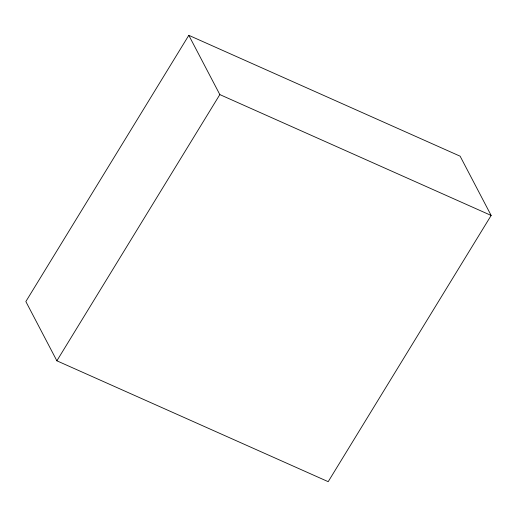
<?xml version="1.0" encoding="UTF-8"?>
<svg xmlns="http://www.w3.org/2000/svg" width="517" height="517" viewBox="0 0 517 517"><rect width="100%" height="100%" fill="white"/><g stroke="black" fill="none" stroke-linecap="round" stroke-linejoin="round"><path stroke-width="0.78" d="M188.808 35.324L25.85 301.547L56.876 360.808L328.192 481.676L491.15 215.453L460.124 156.192L188.808 35.324L219.835 94.585L491.15 215.453M56.876 360.808L219.835 94.585"/></g></svg>
